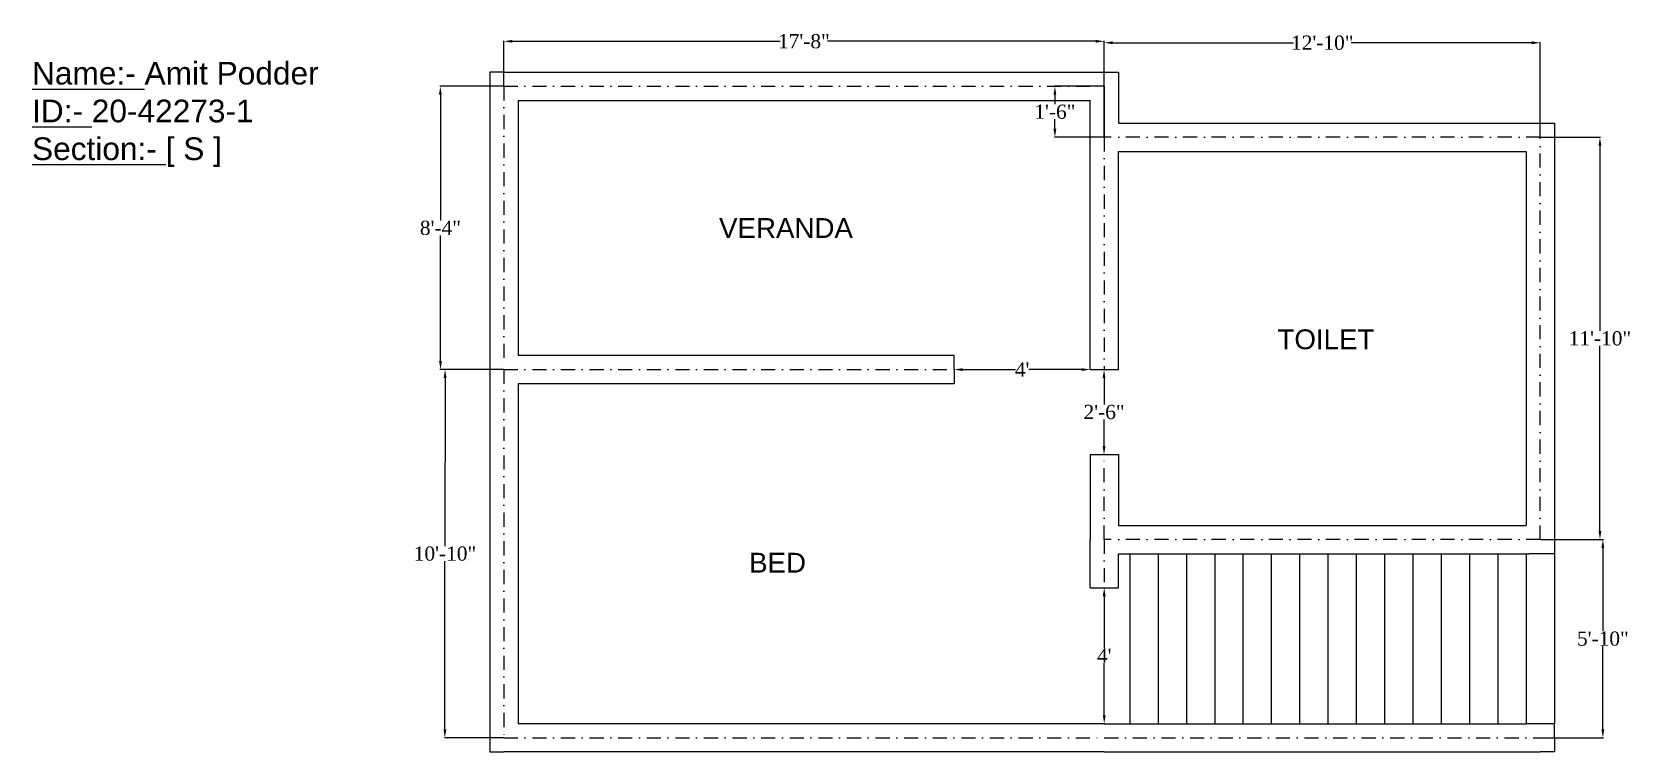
# Model space of a CAD drawing. Header units: inches. Extents: x -75 to 490, y 6 to 260.
import ezdxf

# ---------------------------------------------------------------- set-up
doc = ezdxf.new("R2010")
doc.units = ezdxf.units.IN
doc.header["$LTSCALE"] = 20
doc.header["$MEASUREMENT"] = 0
doc.linetypes.add('DASHDOT2', pattern=[0.5, 0.25, -0.125, 0, -0.125])
doc.layers.add('dash', color=7, linetype='DASHDOT2')
doc.styles.get("Standard").update_dxf_attribs({"font": 'times.ttf'})
doc.dimstyles.get("Standard").update_dxf_attribs({"dimtxt": 5, "dimasz": 3, "dimexe": 0.18, "dimexo": 0.0625, "dimgap": 0.09, "dimtad": 0, "dimtih": 1, "dimtoh": 1, "dimdec": 0, "dimzin": 0, "dimdsep": 46, "dimlunit": 3, "dimtxsty": 'Standard', "dimcen": 0.09, "dimclrd": 3, "dimclre": 3, "dimadec": 0, "dimazin": 0, "dimtfac": 1, "dimtdec": 0, "dimtofl": 0, "dimtmove": 0, "dimatfit": 3, "dimfxl": 1, "dimtolj": 1, "dimtzin": 0, "dimarcsym": 0})

# ---------------------------------------------------------------- blocks, each defined once
blk = doc.blocks.new('*D4')
at = {"color": 3, "linetype": 'ByBlock', "lineweight": -2}
for p, q in [((303.17, 63.53), (303.05, 63.53)), ((303.23, 60.53), (303.23, 42.12)), ((303.23, 18.53), (303.23, 36.94)), ((303.17, 15.53), (303.05, 15.53))]:
    blk.add_line(p, q, dxfattribs=at)
at = {"color": 3, "linetype": 'ByBlock'}
for points in [[(302.73, 60.53), (303.73, 60.53), (303.23, 63.53)], [(302.73, 18.53), (303.73, 18.53), (303.23, 15.53)]]:
    blk.add_solid(points, dxfattribs=at)
at = {"layer": 'Defpoints', "color": 0, "linetype": 'ByBlock'}
for p in [(303.23, 63.53), (303.23, 15.53), (303.23, 15.53)]:
    blk.add_point(p, dxfattribs=at)
at = {"color": 0, "linetype": 'ByBlock', "insert": (303.23, 39.53), "char_height": 5, "attachment_point": 5}
blk.add_mtext("\\A1;4'", dxfattribs=at)
blk = doc.blocks.new('*D7')
at = {"color": 3, "linetype": 'ByBlock', "lineweight": -2}
for p, q in [((303.17, 240.53), (285.62, 240.53)), ((285.8, 237.53), (285.8, 234.17)), ((285.8, 225.53), (285.8, 228.9)), ((303.17, 222.53), (285.62, 222.53))]:
    blk.add_line(p, q, dxfattribs=at)
at = {"color": 3, "linetype": 'ByBlock'}
for points in [[(285.3, 237.53), (286.3, 237.53), (285.8, 240.53)], [(285.3, 225.53), (286.3, 225.53), (285.8, 222.53)]]:
    blk.add_solid(points, dxfattribs=at)
at = {"layer": 'Defpoints', "color": 0, "linetype": 'ByBlock'}
for p in [(285.8, 240.53), (303.23, 240.53), (303.23, 222.53)]:
    blk.add_point(p, dxfattribs=at)
at = {"color": 0, "linetype": 'ByBlock', "insert": (285.8, 231.53), "char_height": 5, "attachment_point": 5}
blk.add_mtext('\\A1;1\'-6"', dxfattribs=at)
blk = doc.blocks.new('*D12')
at = {"layer": 'dash', "color": 3, "linetype": 'Continuous', "lineweight": -2, "ltscale": 20}
for p, q in [((250.23, 140.6), (250.23, 140.71)), ((253.23, 140.53), (271.85, 140.53)), ((295.23, 140.53), (276.62, 140.53)), ((298.23, 140.6), (298.23, 140.71))]:
    blk.add_line(p, q, dxfattribs=at)
at = {"layer": 'dash', "color": 3, "linetype": 'Continuous', "ltscale": 20}
for points in [[(253.23, 141.03), (253.23, 140.03), (250.23, 140.53)], [(295.23, 141.03), (295.23, 140.03), (298.23, 140.53)]]:
    blk.add_solid(points, dxfattribs=at)
at = {"layer": 'Defpoints', "color": 0, "linetype": 'Continuous', "ltscale": 20}
for p in [(250.23, 140.53), (298.23, 140.53), (298.23, 140.53)]:
    blk.add_point(p, dxfattribs=at)
at = {"layer": 'dash', "color": 0, "linetype": 'Continuous', "ltscale": 20, "insert": (274.23, 140.53), "char_height": 5, "attachment_point": 5}
blk.add_mtext("\\A1;4'", dxfattribs=at)
blk = doc.blocks.new('*D13')
at = {"layer": 'dash', "color": 3, "linetype": 'Continuous', "lineweight": -2, "ltscale": 20}
for p, q in [((91.17, 240.6), (91.17, 256.59)), ((94.17, 256.41), (188.82, 256.41)), ((300.17, 256.41), (205.52, 256.41)), ((303.17, 240.6), (303.17, 256.59))]:
    blk.add_line(p, q, dxfattribs=at)
at = {"layer": 'dash', "color": 3, "linetype": 'Continuous', "ltscale": 20}
for points in [[(94.17, 256.91), (94.17, 255.91), (91.17, 256.41)], [(300.17, 256.91), (300.17, 255.91), (303.17, 256.41)]]:
    blk.add_solid(points, dxfattribs=at)
at = {"layer": 'Defpoints', "color": 0, "linetype": 'Continuous', "ltscale": 20}
for p in [(303.17, 256.41), (91.17, 240.53), (303.17, 240.53)]:
    blk.add_point(p, dxfattribs=at)
at = {"layer": 'dash', "color": 0, "linetype": 'Continuous', "ltscale": 20, "insert": (197.17, 256.41), "char_height": 5, "attachment_point": 5}
blk.add_mtext('\\A1;17\'-8"', dxfattribs=at)
blk = doc.blocks.new('*D14')
at = {"layer": 'dash', "color": 3, "linetype": 'Continuous', "lineweight": -2, "ltscale": 20}
for p, q in [((303.23, 222.6), (303.23, 256.08)), ((306.23, 255.9), (370.04, 255.9)), ((454.23, 255.9), (390.43, 255.9)), ((457.23, 222.6), (457.23, 256.08))]:
    blk.add_line(p, q, dxfattribs=at)
at = {"layer": 'dash', "color": 3, "linetype": 'Continuous', "ltscale": 20}
for points in [[(306.23, 256.4), (306.23, 255.4), (303.23, 255.9)], [(454.23, 256.4), (454.23, 255.4), (457.23, 255.9)]]:
    blk.add_solid(points, dxfattribs=at)
at = {"layer": 'Defpoints', "color": 0, "linetype": 'Continuous', "ltscale": 20}
for p in [(457.23, 255.9), (303.23, 222.53), (457.23, 222.53)]:
    blk.add_point(p, dxfattribs=at)
at = {"layer": 'dash', "color": 0, "linetype": 'Continuous', "ltscale": 20, "insert": (380.23, 255.9), "char_height": 5, "attachment_point": 5}
blk.add_mtext('\\A1;12\'-10"', dxfattribs=at)
blk = doc.blocks.new('*D15')
at = {"layer": 'dash', "color": 3, "linetype": 'Continuous', "lineweight": -2, "ltscale": 20}
for p, q in [((91.11, 240.53), (68.6, 240.52)), ((68.78, 237.52), (68.81, 193.15)), ((68.84, 143.52), (68.81, 187.89)), ((91.17, 140.53), (68.66, 140.52))]:
    blk.add_line(p, q, dxfattribs=at)
at = {"layer": 'dash', "color": 3, "linetype": 'Continuous', "ltscale": 20}
for points in [[(69.28, 237.52), (68.28, 237.52), (68.78, 240.52)], [(69.34, 143.52), (68.34, 143.52), (68.84, 140.52)]]:
    blk.add_solid(points, dxfattribs=at)
at = {"layer": 'Defpoints', "color": 0, "linetype": 'Continuous', "ltscale": 20}
for p in [(91.17, 240.53), (68.84, 140.52), (91.23, 140.53)]:
    blk.add_point(p, dxfattribs=at)
at = {"layer": 'dash', "color": 0, "linetype": 'Continuous', "ltscale": 20, "insert": (68.81, 190.52), "char_height": 5, "attachment_point": 5}
blk.add_mtext('\\A1;8\'-4"', dxfattribs=at)
blk = doc.blocks.new('*D17')
at = {"layer": 'dash', "color": 3, "linetype": 'Continuous', "lineweight": -2, "ltscale": 20}
for p, q in [((303.17, 137.53), (303.17, 128.17)), ((303.23, 140.53), (303.35, 140.53)), ((303.17, 113.53), (303.17, 122.9)), ((303.11, 110.53), (302.99, 110.53))]:
    blk.add_line(p, q, dxfattribs=at)
at = {"layer": 'dash', "color": 3, "linetype": 'Continuous', "ltscale": 20}
for points in [[(302.67, 137.53), (303.67, 137.53), (303.17, 140.53)], [(302.67, 113.53), (303.67, 113.53), (303.17, 110.53)]]:
    blk.add_solid(points, dxfattribs=at)
at = {"layer": 'Defpoints', "color": 0, "linetype": 'Continuous', "ltscale": 20}
for p in [(303.17, 140.53), (303.17, 110.53), (303.17, 110.53)]:
    blk.add_point(p, dxfattribs=at)
at = {"layer": 'dash', "color": 0, "linetype": 'Continuous', "ltscale": 20, "insert": (303.17, 125.53), "char_height": 5, "attachment_point": 5}
blk.add_mtext('\\A1;2\'-6"', dxfattribs=at)
blk = doc.blocks.new('*D18')
at = {"layer": 'dash', "color": 3, "linetype": 'Continuous', "lineweight": -2, "ltscale": 20}
for p, q in [((457.29, 222.53), (478.47, 222.53)), ((478.29, 219.53), (478.29, 154.17)), ((478.29, 83.53), (478.29, 148.9)), ((457.29, 80.53), (478.47, 80.53))]:
    blk.add_line(p, q, dxfattribs=at)
at = {"layer": 'dash', "color": 3, "linetype": 'Continuous', "ltscale": 20}
for points in [[(477.79, 219.53), (478.79, 219.53), (478.29, 222.53)], [(477.79, 83.53), (478.79, 83.53), (478.29, 80.53)]]:
    blk.add_solid(points, dxfattribs=at)
at = {"layer": 'Defpoints', "color": 0, "linetype": 'Continuous', "ltscale": 20}
for p in [(457.23, 222.53), (457.23, 80.53), (478.29, 80.53)]:
    blk.add_point(p, dxfattribs=at)
at = {"layer": 'dash', "color": 0, "linetype": 'Continuous', "ltscale": 20, "insert": (478.29, 151.53), "char_height": 5, "attachment_point": 5}
blk.add_mtext('\\A1;11\'-10"', dxfattribs=at)
blk = doc.blocks.new('*D19')
at = {"layer": 'dash', "color": 3, "linetype": 'Continuous', "lineweight": -2, "ltscale": 20}
for p, q in [((457.29, 80.53), (479.5, 80.53)), ((479.32, 77.53), (479.32, 48.17)), ((479.32, 13.53), (479.32, 42.9)), ((457.29, 10.53), (479.5, 10.53))]:
    blk.add_line(p, q, dxfattribs=at)
at = {"layer": 'dash', "color": 3, "linetype": 'Continuous', "ltscale": 20}
for points in [[(478.82, 77.53), (479.82, 77.53), (479.32, 80.53)], [(478.82, 13.53), (479.82, 13.53), (479.32, 10.53)]]:
    blk.add_solid(points, dxfattribs=at)
at = {"layer": 'Defpoints', "color": 0, "linetype": 'Continuous', "ltscale": 20}
for p in [(457.23, 80.53), (457.23, 10.53), (479.32, 10.53)]:
    blk.add_point(p, dxfattribs=at)
at = {"layer": 'dash', "color": 0, "linetype": 'Continuous', "ltscale": 20, "insert": (479.32, 45.53), "char_height": 5, "attachment_point": 5}
blk.add_mtext('\\A1;5\'-10"', dxfattribs=at)
blk = doc.blocks.new('*D20')
at = {"layer": 'dash', "color": 3, "linetype": 'Continuous', "lineweight": -2, "ltscale": 20}
for p, q in [((91.17, 140.53), (70.27, 140.54)), ((70.45, 137.54), (70.42, 78.18)), ((70.39, 13.54), (70.41, 72.91)), ((91.11, 10.53), (70.2, 10.54))]:
    blk.add_line(p, q, dxfattribs=at)
at = {"layer": 'dash', "color": 3, "linetype": 'Continuous', "ltscale": 20}
for points in [[(69.95, 137.54), (70.95, 137.54), (70.45, 140.54)], [(69.89, 13.54), (70.89, 13.54), (70.38, 10.54)]]:
    blk.add_solid(points, dxfattribs=at)
at = {"layer": 'Defpoints', "color": 0, "linetype": 'Continuous', "ltscale": 20}
for p in [(91.23, 140.53), (70.38, 10.54), (91.17, 10.53)]:
    blk.add_point(p, dxfattribs=at)
at = {"layer": 'dash', "color": 0, "linetype": 'Continuous', "ltscale": 20, "insert": (70.42, 75.54), "char_height": 5, "attachment_point": 5}
blk.add_mtext('\\A1;10\'-10"', dxfattribs=at)

msp = doc.modelspace()

# ---------------------------------------------------------------- linework, layer by layer
at = {"linetype": 'ByBlock'}
for p, q in [((91.23, 245.53), (86.23, 245.53)), ((86.23, 245.53), (86.23, 240.53)), ((91.23, 245.53), (303.23, 245.53)), ((91.23, 245.53), (303.23, 245.53)), ((91.23, 245.53), (303.23, 245.53)), ((303.23, 245.53), (308.23, 245.53)), ((308.23, 245.53), (308.23, 227.53)), ((86.23, 240.53), (86.23, 140.53)), ((303.23, 240.53), (303.23, 222.53)), ((96.23, 235.53), (298.23, 235.53)), ((96.23, 235.53), (96.23, 145.53)), ((96.23, 235.53), (96.23, 145.53)), ((298.23, 222.53), (298.23, 235.53)), ((308.23, 227.53), (457.23, 227.53)), ((457.23, 227.53), (462.23, 227.53)), ((462.23, 227.53), (462.23, 222.53)), ((298.23, 140.53), (298.23, 222.53)), ((462.23, 222.53), (462.23, 80.53)), ((462.23, 222.53), (462.23, 80.53)), ((462.23, 222.53), (462.23, 80.53)), ((462.23, 222.53), (462.23, 80.53)), ((462.23, 222.53), (462.23, 80.53)), ((308.23, 217.53), (452.23, 217.53)), ((308.23, 140.53), (308.23, 217.53)), ((452.23, 217.53), (452.23, 85.53)), ((250.23, 145.53), (96.23, 145.53)), ((250.23, 140.53), (250.23, 145.53)), ((86.23, 140.53), (86.23, 10.53)), ((250.23, 140.53), (250.23, 135.53)), ((298.23, 140.53), (308.23, 140.53)), ((96.23, 135.53), (96.23, 15.53)), ((250.23, 135.53), (96.23, 135.53)), ((298.23, 110.53), (298.23, 80.53)), ((298.23, 110.53), (308.23, 110.53)), ((308.23, 110.53), (308.23, 85.53)), ((308.23, 110.53), (308.23, 85.53)), ((308.23, 110.53), (308.23, 85.53)), ((308.23, 110.53), (308.23, 85.53)), ((308.23, 110.53), (308.23, 85.53)), ((308.23, 110.53), (308.23, 85.53)), ((308.23, 85.53), (452.23, 85.53)), ((298.23, 63.53), (298.23, 80.53)), ((298.23, 63.53), (298.23, 80.53)), ((462.23, 80.53), (462.23, 75.53)), ((308.23, 75.53), (452.23, 75.53)), ((308.23, 63.53), (308.23, 75.53)), ((312.23, 75.53), (312.23, 15.53)), ((322.23, 75.53), (322.23, 15.53)), ((332.23, 75.53), (332.23, 15.53)), ((342.23, 75.53), (342.23, 15.53)), ((352.23, 75.53), (352.23, 15.53)), ((362.23, 75.53), (362.23, 15.53)), ((372.23, 75.53), (372.23, 15.53)), ((382.23, 75.53), (382.23, 15.53)), ((392.23, 75.53), (392.23, 15.53)), ((402.23, 75.53), (402.23, 15.53)), ((412.23, 75.53), (412.23, 15.53)), ((422.23, 75.53), (422.23, 15.53)), ((432.23, 75.53), (432.23, 15.53)), ((442.23, 75.53), (442.23, 15.53)), ((452.23, 75.53), (453.23, 75.53)), ((452.23, 75.53), (452.23, 15.53)), ((462.23, 75.53), (453.23, 75.53)), ((462.23, 75.53), (462.23, 15.53)), ((298.23, 63.53), (308.23, 63.53)), ((303.23, 15.53), (96.23, 15.53)), ((303.23, 15.53), (452.23, 15.53)), ((462.23, 15.53), (452.23, 15.53)), ((462.23, 10.53), (462.23, 15.53)), ((86.23, 10.53), (86.23, 5.53)), ((457.23, 10.53), (462.23, 10.53)), ((462.23, 10.53), (462.23, 5.53)), ((86.23, 5.53), (91.23, 5.53)), ((303.23, 5.53), (91.23, 5.53)), ((303.23, 5.53), (457.23, 5.53)), ((462.23, 5.53), (457.23, 5.53))]:
    msp.add_line(p, q, dxfattribs=at)
at = {"linetype": 'DASHDOT2'}
for p, q in [((91.17, 240.53), (303.17, 240.53)), ((91.23, 240.53), (91.23, 140.53)), ((303.23, 222.53), (303.17, 140.53)), ((457.23, 222.53), (303.23, 222.53)), ((457.23, 80.53), (457.23, 222.53)), ((91.17, 140.53), (250.23, 140.53)), ((91.17, 140.53), (91.17, 10.53)), ((303.23, 80.53), (303.17, 110.53)), ((303.23, 80.53), (303.23, 63.53)), ((457.23, 80.53), (303.23, 80.53)), ((91.17, 10.53), (303.23, 10.53)), ((303.23, 10.53), (457.23, 10.53)), ((457.23, 10.53), (462.23, 10.53))]:
    msp.add_line(p, q, dxfattribs=at)

# ---------------------------------------------------------------- texts
at = {"layer": 'dash', "linetype": 'ByBlock', "attachment_point": 1}
for s, insert, char_height, width in [('{\\fArial|b0|i0|c0|p34;\\LName:-\\l Amit Podder\\P\\LID:-\\l 20-42273-1\\P\\LSection:-\\l [ S ]}', (-75.42, 249.16), 8, 158.4528), ('{\\fArial|b0|i0|c0|p34;VERANDA}', (167.21, 194), 7, 156.4083), ('{\\fArial|b0|i0|c0|p34;TOILET}', (364.41, 154.71), 7, 32.7128), ('{\\fArial|b0|i0|c0|p34;BED}', (177.81, 75.85), 7, 145.429)]:
    msp.add_mtext(s, dxfattribs=dict(at, insert=insert, char_height=char_height, width=width))

# ---------------------------------------------------------------- dimensions: what is measured, and where the dimension line sits
at = {"linetype": 'ByBlock'}
for p1, p2, distance, picture, middle in [((303.23, 222.53), (303.23, 240.53), 17.44, '*D7', (285.8, 231.53)), ((303.23, 63.53), (303.23, 15.53), 0, '*D4', (303.23, 39.53))]:
    dim = msp.add_aligned_dim(p1=p1, p2=p2, distance=distance, dimstyle='Standard', dxfattribs=at)
    dim.commit()
    dim.dimension.update_dxf_attribs({"geometry": picture, "text_midpoint": middle})
at = {"layer": 'dash', "linetype": 'Continuous', "ltscale": 20}
for p1, p2, distance, picture, middle in [((91.17, 240.53), (303.17, 240.53), 15.88, '*D13', (197.17, 256.41)), ((303.23, 222.53), (457.23, 222.53), 33.36, '*D14', (380.23, 255.9)), ((91.17, 240.53), (91.23, 140.53), -22.39, '*D15', (68.81, 190.52)), ((457.23, 222.53), (457.23, 80.53), 21.05, '*D18', (478.29, 151.53)), ((250.23, 140.53), (298.23, 140.53), 0, '*D12', (274.23, 140.53)), ((91.23, 140.53), (91.17, 10.53), -20.78, '*D20', (70.42, 75.54)), ((303.17, 140.53), (303.17, 110.53), 0, '*D17', (303.17, 125.53)), ((457.23, 80.53), (457.23, 10.53), 22.08, '*D19', (479.32, 45.53))]:
    dim = msp.add_aligned_dim(p1=p1, p2=p2, distance=distance, dimstyle='Standard', dxfattribs=at)
    dim.commit()
    dim.dimension.update_dxf_attribs({"geometry": picture, "text_midpoint": middle})

doc.saveas('drawing.dxf')
